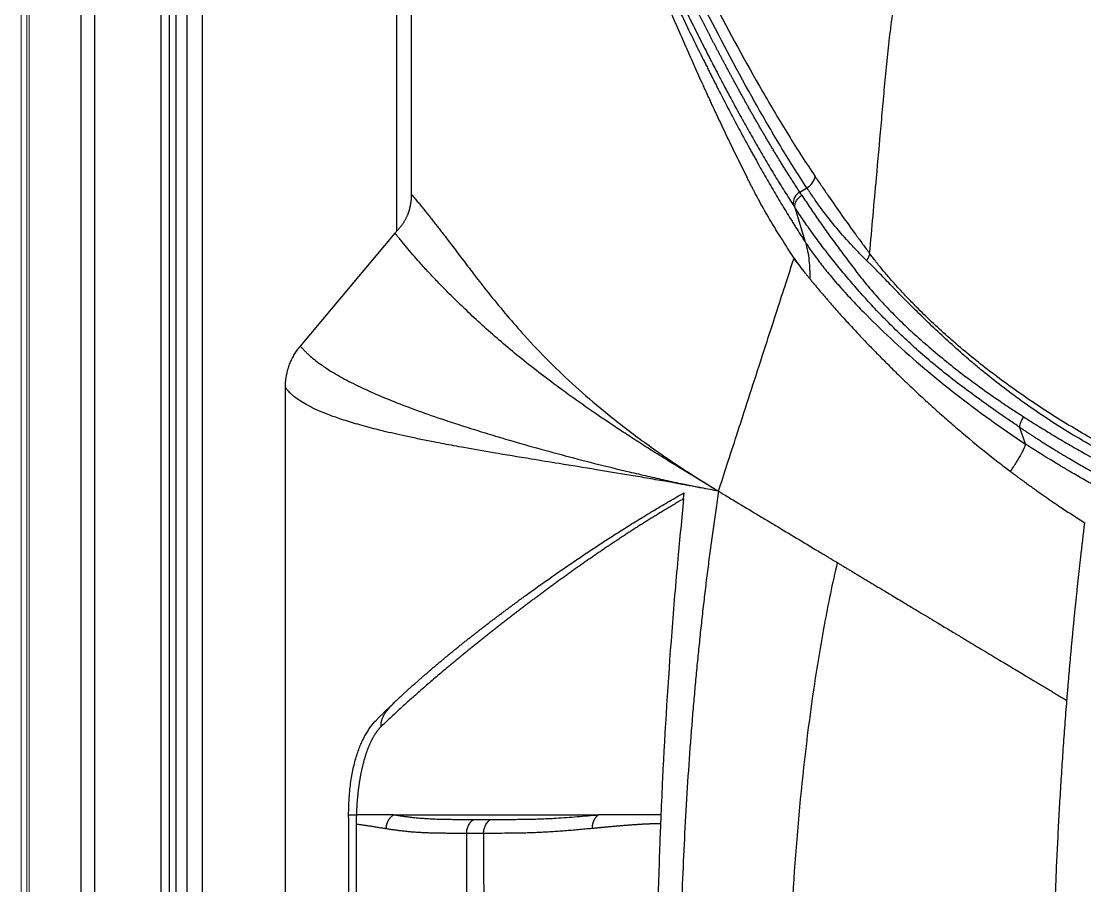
# Model space of a CAD drawing. Header units: inches. Extents: x -1 to 81, y -22 to 129.
# Drawn here: x -0.5 to 16.01, y 42.61 to 56.03 of the extents above; entities that cross this region are included whole.
import ezdxf

# ---------------------------------------------------------------- set-up
doc = ezdxf.new("R2010")
doc.units = ezdxf.units.IN
doc.header["$MEASUREMENT"] = 0
doc.layers.add('1', color=4, linetype='Continuous')

# ---------------------------------------------------------------- blocks, each defined once
blk = doc.blocks.new('2026 PACE')
at = {"layer": '1', "color": 3, "linetype": 'Continuous', "lineweight": 18}
for p, q in [((0, 5.882), (0, 75.87)), ((0.085, 70.024), (0.085, 11.728)), ((0.125, 11.728), (0.125, 70.024))]:
    blk.add_line(p, q, dxfattribs=at)
at = {"layer": '1', "color": 3, "linetype": 'Continuous', "lineweight": 25}
for p, q in [((0.926, 70.024), (0.926, 11.728)), ((1.141, 11.728), (1.141, 70.024)), ((5.831, 52.776), (5.831, 62.897)), ((6.061, 53.341), (6.061, 62.604)), ((2.405, 31.521), (2.405, 59.831)), ((2.571, 59.831), (2.571, 31.262)), ((2.811, 59.831), (2.811, 31.262)), ((12.088, 53.377), (12.198, 53.443)), ((12.175, 52.599), (12.014, 53.135)), ((4.333, 50.988), (5.804, 52.741)), ((4.101, 29.601), (4.101, 50.347)), ((15.501, 49.728), (15.585, 49.472)), ((10.294, 48.711), (10.293, 48.71)), ((10.558, 48.787), (10.558, 48.789)), ((6.921, 41.722), (6.916, 43.422))]:
    blk.add_line(p, q, dxfattribs=at)
at = {"layer": '1', "color": 3, "linetype": 'Continuous', "lineweight": 25, "flags": 128}
for points in [[(2.166, 67.411), (2.166, 67.411), (2.166, 54.036), (2.166, 42.835), (2.166, 31.634)], [(2.303, 31.634), (2.303, 32.134), (2.303, 34.134), (2.303, 42.134), (2.303, 54.772), (2.303, 67.411)], [(10.284, 48.615), (10.289, 48.663), (10.294, 48.711)]]:
    blk.add_lwpolyline(points, dxfattribs=at)
at = {"layer": '1', "color": 3, "linetype": 'Continuous', "lineweight": 25}
for centre, radius, start, end in [((12.056, 53.681), 0.277, 300.84, 347.3715), ((12.186, 53.199), 0.203, 118.8131, 185.0202)]:
    blk.add_arc(centre, radius, start, end, dxfattribs=at)
for points, knots in [([(13.172, 52.426), (13.207, 52.817), (13.267, 53.477), (13.338, 54.272), (13.386, 54.812), (13.422, 55.216), (13.464, 55.621), (13.527, 56.16), (13.626, 56.833), (13.786, 57.638), (14.002, 58.435), (14.287, 59.215), (14.592, 59.843), (14.845, 60.262), (15.001, 60.495), (15.093, 60.624), (15.156, 60.708), (15.199, 60.764), (15.232, 60.807), (15.255, 60.837), (15.257, 60.838)], [0.017234, 0.017234, 0.017234, 0.017234, 0.0625, 0.09375, 0.109375, 0.125, 0.140625, 0.15625, 0.1875, 0.21875, 0.25, 0.28125, 0.3125, 0.328125, 0.3359375, 0.34375, 0.3457031, 0.3476562, 0.3515625, 0.3517895, 0.3517895, 0.3517895, 0.3517895]), ([(9.334, 59.198), (9.449, 58.959), (9.563, 58.72), (9.794, 58.24), (9.911, 58), (10.146, 57.521), (10.265, 57.282), (10.505, 56.805), (10.626, 56.568), (10.995, 55.86), (11.248, 55.394), (11.641, 54.712), (11.774, 54.488), (12.046, 54.048), (12.184, 53.832), (12.326, 53.621)], [0, 0, 0, 0, 0.125, 0.125, 0.25, 0.25, 0.375, 0.375, 0.5, 0.5, 0.75, 0.75, 0.875, 0.875, 1, 1, 1, 1]), ([(12.198, 53.443), (12.057, 53.657), (11.92, 53.875), (11.651, 54.32), (11.52, 54.546), (11.132, 55.233), (10.883, 55.703), (10.399, 56.654), (10.164, 57.135), (9.818, 57.859), (9.704, 58.101), (9.478, 58.584), (9.366, 58.826), (9.254, 59.066)], [0, 0, 0, 0, 0.125, 0.125, 0.25, 0.25, 0.5, 0.5, 0.75, 0.75, 0.875, 0.875, 1, 1, 1, 1]), ([(12.088, 53.377), (12.075, 53.397), (12.05, 53.435), (12.012, 53.493), (11.975, 53.551), (11.938, 53.609), (11.902, 53.666), (11.866, 53.724), (11.83, 53.781), (11.795, 53.837), (11.76, 53.894), (11.726, 53.95), (11.692, 54.006), (11.659, 54.062), (11.626, 54.117), (11.593, 54.172), (11.561, 54.227), (11.529, 54.281), (11.497, 54.335), (11.466, 54.389), (11.435, 54.443), (11.404, 54.496), (11.374, 54.549), (11.344, 54.601), (11.315, 54.653), (11.286, 54.705), (11.257, 54.756), (11.229, 54.807), (11.201, 54.857), (11.173, 54.907), (11.146, 54.957), (11.119, 55.007), (11.092, 55.055), (11.065, 55.104), (11.039, 55.152), (11.013, 55.2), (10.988, 55.247), (10.963, 55.294), (10.938, 55.341), (10.914, 55.387), (10.889, 55.432), (10.865, 55.477), (10.842, 55.522), (10.818, 55.566), (10.795, 55.61), (10.773, 55.654), (10.75, 55.697), (10.728, 55.739), (10.706, 55.781), (10.685, 55.823), (10.664, 55.864), (10.643, 55.905), (10.622, 55.945), (10.601, 55.985), (10.533, 56.12), (10.416, 56.349), (10.255, 56.673), (10.098, 56.993), (9.945, 57.309), (9.795, 57.621), (9.649, 57.929), (9.505, 58.232), (9.365, 58.53), (9.273, 58.727), (9.227, 58.824)], [0, 0, 0, 0, 0.011732, 0.023375, 0.03493, 0.046396, 0.057773, 0.069062, 0.080262, 0.091374, 0.102397, 0.113331, 0.124177, 0.134934, 0.145602, 0.156182, 0.166673, 0.177075, 0.187389, 0.197613, 0.20775, 0.217797, 0.227756, 0.237626, 0.247408, 0.2571, 0.266705, 0.27622, 0.285647, 0.294985, 0.304234, 0.313395, 0.322467, 0.33145, 0.340344, 0.34915, 0.357867, 0.366496, 0.375035, 0.383486, 0.391849, 0.400122, 0.408307, 0.416404, 0.424411, 0.43233, 0.440161, 0.447902, 0.455555, 0.46312, 0.470595, 0.477982, 0.48528, 0.49249, 0.499611, 0.558513, 0.61659, 0.673842, 0.730267, 0.785867, 0.84064, 0.894587, 0.947707, 1, 1, 1, 1]), ([(9.162, 58.661), (9.184, 58.611), (9.23, 58.511), (9.299, 58.361), (9.367, 58.212), (9.436, 58.063), (9.504, 57.914), (9.573, 57.766), (9.641, 57.618), (9.71, 57.471), (9.778, 57.324), (9.847, 57.178), (9.916, 57.033), (9.984, 56.888), (10.053, 56.744), (10.122, 56.6), (10.191, 56.457), (10.261, 56.315), (10.33, 56.173), (10.4, 56.032), (10.469, 55.892), (10.539, 55.753), (10.609, 55.615), (10.679, 55.477), (10.749, 55.341), (10.82, 55.205), (10.891, 55.07), (10.961, 54.937), (11.033, 54.804), (11.104, 54.672), (11.176, 54.541), (11.248, 54.412), (11.32, 54.283), (11.392, 54.156), (11.465, 54.029), (11.538, 53.904), (11.611, 53.781), (11.685, 53.658), (11.759, 53.537), (11.833, 53.417), (11.908, 53.299), (11.958, 53.221), (11.983, 53.182)], [0, 0, 0, 0, 0.026573, 0.053066, 0.079479, 0.105811, 0.132062, 0.158233, 0.184323, 0.210332, 0.236261, 0.262109, 0.287876, 0.313562, 0.339168, 0.364693, 0.390137, 0.4155, 0.440782, 0.465983, 0.491104, 0.516144, 0.541103, 0.565982, 0.590779, 0.615496, 0.640132, 0.664688, 0.689162, 0.713557, 0.73787, 0.762104, 0.786257, 0.810329, 0.834321, 0.858232, 0.882062, 0.905812, 0.92948, 0.953067, 0.976574, 1, 1, 1, 1]), ([(9.332, 58.095), (9.34, 58.078), (9.368, 58.015), (9.417, 57.909), (9.469, 57.797), (9.51, 57.707), (9.541, 57.64), (9.572, 57.573), (9.633, 57.439), (9.727, 57.237), (9.852, 56.969), (9.936, 56.79), (10.062, 56.522), (10.168, 56.299), (10.296, 56.033), (10.361, 55.9), (10.425, 55.767), (10.49, 55.635), (10.556, 55.502), (10.611, 55.393), (10.655, 55.305), (10.688, 55.239), (10.721, 55.173), (10.754, 55.108), (10.787, 55.042), (10.832, 54.955), (10.91, 54.803), (11.023, 54.586), (11.16, 54.329), (11.264, 54.137), (11.334, 54.01), (11.363, 53.957), (11.387, 53.915), (11.41, 53.872), (11.451, 53.799), (11.51, 53.694), (11.582, 53.569), (11.654, 53.445), (11.751, 53.28), (11.849, 53.117), (11.929, 52.986), (11.967, 52.926), (11.985, 52.896), (12.004, 52.866), (12.042, 52.806), (12.08, 52.746), (12.118, 52.687), (12.143, 52.648), (12.162, 52.619), (12.175, 52.599)], [0.0000014, 0.0000014, 0.0000014, 0.0000014, 0.0061322, 0.0217572, 0.0373822, 0.0451947, 0.0530072, 0.0608197, 0.0686322, 0.0998822, 0.1311322, 0.1623822, 0.1623822, 0.2248822, 0.2405072, 0.2561322, 0.2717572, 0.2873822, 0.3030072, 0.3186322, 0.3264447, 0.3342572, 0.3420697, 0.3498822, 0.3576947, 0.3655072, 0.3811322, 0.4123822, 0.4436322, 0.4748822, 0.4826947, 0.4905072, 0.4944134, 0.4983197, 0.5061322, 0.5217572, 0.5373822, 0.5530072, 0.5686322, 0.5998822, 0.6155072, 0.6194134, 0.6233197, 0.6272259, 0.6311322, 0.6467572, 0.6506634, 0.6545697, 0.6623807, 0.6623807, 0.6623807, 0.6623807]), ([(11.365, 53.417), (11.361, 53.424), (11.352, 53.443), (11.331, 53.485), (11.301, 53.545), (11.229, 53.688), (11.123, 53.903), (10.984, 54.188), (10.871, 54.425), (10.793, 54.591), (10.749, 54.686), (10.716, 54.758), (10.683, 54.829), (10.651, 54.899), (10.618, 54.97), (10.575, 55.066), (10.521, 55.183), (10.457, 55.324), (10.394, 55.465), (10.331, 55.606), (10.269, 55.747), (10.145, 56.029), (10.043, 56.262), (9.922, 56.543), (9.842, 56.73), (9.722, 57.01), (9.632, 57.221), (9.58, 57.345), (9.567, 57.376), (9.564, 57.383)], [0.1657902, 0.1657902, 0.1657902, 0.1657902, 0.1679688, 0.171875, 0.1796875, 0.1875, 0.21875, 0.25, 0.28125, 0.296875, 0.3046875, 0.3125, 0.3203125, 0.328125, 0.3359375, 0.34375, 0.359375, 0.375, 0.390625, 0.40625, 0.421875, 0.4375, 0.5, 0.5, 0.53125, 0.5625, 0.59375, 0.6015625, 0.6039867, 0.6039867, 0.6039867, 0.6039867]), ([(12.326, 53.621), (12.36, 53.57), (12.395, 53.52), (12.463, 53.419), (12.498, 53.368), (12.602, 53.218), (12.671, 53.117), (12.812, 52.918), (12.883, 52.819), (12.991, 52.671), (13.027, 52.622), (13.099, 52.523), (13.136, 52.475), (13.172, 52.426)], [0, 0, 0, 0, 0.125, 0.125, 0.25, 0.25, 0.5, 0.5, 0.75, 0.75, 0.875, 0.875, 1, 1, 1, 1]), ([(5.831, 52.776), (5.836, 52.781), (5.844, 52.789), (5.857, 52.802), (5.869, 52.816), (5.88, 52.83), (5.892, 52.844), (5.903, 52.858), (5.913, 52.872), (5.923, 52.887), (5.933, 52.901), (5.943, 52.916), (5.952, 52.932), (5.961, 52.947), (5.969, 52.963), (5.978, 52.979), (5.985, 52.995), (5.993, 53.011), (6.002, 53.032), (6.012, 53.057), (6.022, 53.087), (6.031, 53.117), (6.039, 53.148), (6.046, 53.179), (6.051, 53.211), (6.055, 53.243), (6.058, 53.275), (6.06, 53.308), (6.061, 53.33), (6.061, 53.341)], [0, 0, 0, 0, 0.030883, 0.061495, 0.091853, 0.121973, 0.151872, 0.181567, 0.211078, 0.240421, 0.269616, 0.298681, 0.327637, 0.356502, 0.385298, 0.414043, 0.442758, 0.471464, 0.500182, 0.550377, 0.600208, 0.649794, 0.699252, 0.748702, 0.798265, 0.84806, 0.898204, 0.948813, 1, 1, 1, 1]), ([(6.061, 53.341), (6.077, 53.321), (6.111, 53.281), (6.161, 53.22), (6.211, 53.16), (6.26, 53.099), (6.308, 53.039), (6.356, 52.978), (6.404, 52.918), (6.451, 52.857), (6.498, 52.797), (6.575, 52.698), (6.688, 52.549), (6.846, 52.34), (7.044, 52.081), (7.275, 51.784), (7.537, 51.465), (7.837, 51.121), (8.185, 50.753), (8.593, 50.364), (8.969, 50.039), (9.298, 49.775), (9.568, 49.571), (9.821, 49.389), (10.04, 49.238), (10.213, 49.122), (10.366, 49.022), (10.501, 48.936), (10.616, 48.863), (10.704, 48.808), (10.772, 48.767), (10.81, 48.744), (10.826, 48.734)], [0, 0, 0, 0, 0.014528, 0.028999, 0.043414, 0.057772, 0.072072, 0.086315, 0.1005, 0.114627, 0.128695, 0.142704, 0.183613, 0.231248, 0.285585, 0.360223, 0.431694, 0.500004, 0.588681, 0.672015, 0.750071, 0.792789, 0.834442, 0.875049, 0.902872, 0.925033, 0.943852, 0.962517, 0.975753, 0.986418, 0.994503, 1, 1, 1, 1]), ([(11.999, 52.356), (11.993, 52.364), (11.98, 52.384), (11.94, 52.445), (11.851, 52.582), (11.744, 52.751), (11.638, 52.925), (11.56, 53.057), (11.484, 53.192), (11.422, 53.307), (11.382, 53.383), (11.368, 53.412), (11.365, 53.417)], [0.0397496, 0.0397496, 0.0397496, 0.0397496, 0.0429688, 0.046875, 0.0625, 0.09375, 0.109375, 0.125, 0.140625, 0.15625, 0.1640625, 0.1657902, 0.1657902, 0.1657902, 0.1657902]), ([(12.119, 53.33), (12.108, 53.346), (12.098, 53.362), (12.088, 53.377), (12.088, 53.377), (12.088, 53.377), (12.088, 53.377)], [0, 0, 0, 0, 0.0024327, 0.0024327, 0.0024327, 0.00243276, 0.00243276, 0.00243276, 0.00243276]), ([(13.123, 52.317), (13.123, 52.318), (13.122, 52.318), (13.121, 52.319), (13.12, 52.32), (13.118, 52.322), (13.117, 52.323), (13.113, 52.327), (13.11, 52.33), (13.102, 52.338), (13.087, 52.354), (13.071, 52.369), (13.039, 52.401), (13.019, 52.422), (12.956, 52.487), (12.914, 52.531), (12.791, 52.665), (12.711, 52.757), (12.555, 52.946), (12.48, 53.043), (12.371, 53.191), (12.336, 53.241), (12.266, 53.342), (12.232, 53.392), (12.198, 53.443)], [0, 0, 0, 0, 0.001953, 0.001953, 0.003906, 0.003906, 0.007812, 0.007812, 0.015625, 0.015625, 0.03125, 0.0625, 0.0625, 0.125, 0.125, 0.25, 0.25, 0.5, 0.5, 0.75, 0.75, 0.875, 0.875, 1, 1, 1, 1]), ([(11.983, 53.182), (11.994, 53.166), (12.004, 53.15), (12.014, 53.135), (12.014, 53.135), (12.014, 53.135), (12.014, 53.135)], [0, 0, 0, 0, 0.002429986, 0.002429986, 0.002429986, 0.002430046, 0.002430046, 0.002430046, 0.002430046]), ([(12.013, 53.137), (12.011, 53.154), (12.012, 53.189), (12.031, 53.243), (12.068, 53.293), (12.101, 53.319), (12.119, 53.33)], [0.0115442, 0.0115442, 0.0115442, 0.0115442, 0.25, 0.5, 0.75, 1, 1, 1, 1]), ([(12.119, 53.33), (12.162, 53.264), (12.251, 53.13), (12.388, 52.929), (12.531, 52.727), (12.68, 52.524), (12.808, 52.352), (12.914, 52.213), (12.995, 52.106), (13.08, 51.998), (13.2, 51.853), (13.363, 51.669), (13.577, 51.446), (13.81, 51.223), (14.061, 51), (14.328, 50.775), (14.613, 50.551), (14.914, 50.328), (15.177, 50.144), (15.394, 49.999), (15.504, 49.927), (15.56, 49.891)], [0, 0, 0, 0, 0.0625, 0.125, 0.1875, 0.25, 0.3125, 0.34375, 0.375, 0.40625, 0.4375, 0.5, 0.5625, 0.625, 0.6875, 0.75, 0.8125, 0.875, 0.9375, 0.96875, 1, 1, 1, 1]), ([(15.501, 49.728), (15.446, 49.764), (15.338, 49.837), (15.126, 49.983), (14.868, 50.167), (14.571, 50.387), (14.289, 50.607), (14.024, 50.828), (13.776, 51.05), (13.545, 51.27), (13.329, 51.489), (13.161, 51.668), (13.033, 51.811), (12.94, 51.916), (12.85, 52.022), (12.733, 52.161), (12.593, 52.332), (12.435, 52.536), (12.286, 52.737), (12.145, 52.937), (12.057, 53.069), (12.014, 53.135)], [0, 0, 0, 0, 0.03125, 0.0625, 0.125, 0.1875, 0.25, 0.3125, 0.375, 0.4375, 0.5, 0.5625, 0.59375, 0.625, 0.65625, 0.6875, 0.75, 0.8125, 0.875, 0.9375, 1, 1, 1, 1]), ([(5.804, 52.741), (5.808, 52.747), (5.818, 52.759), (5.827, 52.77), (5.831, 52.776)], [0, 0, 0, 0, 0.500029, 1, 1, 1, 1]), ([(10.826, 48.734), (10.812, 48.742), (10.785, 48.758), (10.747, 48.781), (10.711, 48.803), (10.677, 48.823), (10.645, 48.841), (10.593, 48.873), (10.515, 48.92), (10.343, 49.024), (10.113, 49.164), (9.85, 49.328), (9.614, 49.478), (9.399, 49.617), (9.192, 49.754), (8.93, 49.93), (8.619, 50.146), (8.275, 50.396), (7.954, 50.641), (7.659, 50.877), (7.381, 51.112), (7.125, 51.34), (6.879, 51.571), (6.669, 51.777), (6.488, 51.961), (6.342, 52.114), (6.216, 52.251), (6.105, 52.377), (6.005, 52.493), (5.905, 52.615), (5.839, 52.697), (5.804, 52.741)], [0, 0, 0, 0, 0.0048256, 0.0093867, 0.0136839, 0.0177178, 0.021489, 0.0249979, 0.0368539, 0.0499963, 0.0885738, 0.1250037, 0.1559196, 0.187532, 0.2190601, 0.2500864, 0.3115914, 0.3752572, 0.4372041, 0.5004899, 0.561921, 0.6256927, 0.6860796, 0.7507741, 0.7954308, 0.8369984, 0.8754719, 0.9065248, 0.9376836, 0.9666845, 1, 1, 1, 1]), ([(12.175, 52.599), (12.189, 52.553), (12.211, 52.46), (12.238, 52.271), (12.243, 52.128), (12.243, 52.032)], [0, 0, 0, 0, 0.25, 0.5, 1, 1, 1, 1]), ([(12.175, 52.599), (12.21, 52.545), (12.288, 52.432), (12.422, 52.253), (12.575, 52.065), (12.743, 51.87), (12.927, 51.67), (13.19, 51.399), (13.548, 51.054), (14.016, 50.641), (14.515, 50.236), (15.038, 49.843), (15.4, 49.594), (15.585, 49.472)], [0, 0, 0, 0, 0.0625, 0.125, 0.1875, 0.25, 0.3125, 0.375, 0.5, 0.625, 0.75, 0.875, 1, 1, 1, 1]), ([(10.826, 48.734), (10.869, 48.869), (10.964, 49.162), (11.088, 49.544), (11.23, 49.983), (11.386, 50.466), (11.566, 51.02), (11.73, 51.527), (11.869, 51.955), (11.956, 52.222), (11.995, 52.345)], [0, 0, 0, 0, 0.112179, 0.242843, 0.317584, 0.476933, 0.644094, 0.778403, 0.898125, 1, 1, 1, 1]), ([(11.995, 52.345), (12.001, 52.338), (12.011, 52.324), (12.028, 52.302), (12.047, 52.278), (12.066, 52.253), (12.087, 52.227), (12.109, 52.198), (12.133, 52.169), (12.153, 52.144), (12.167, 52.126), (12.174, 52.118), (12.177, 52.114)], [0, 0, 0, 0, 0.0931983, 0.1920607, 0.2965648, 0.4066897, 0.5224162, 0.6437303, 0.7706232, 0.9030897, 0.9515558, 1, 1, 1, 1]), ([(11.999, 52.356), (12.004, 52.348), (12.015, 52.332), (12.032, 52.308), (12.049, 52.283), (12.066, 52.259), (12.084, 52.235), (12.101, 52.211), (12.12, 52.187), (12.138, 52.163), (12.157, 52.138), (12.17, 52.122), (12.177, 52.114)], [0, 0, 0, 0, 0.1, 0.200017, 0.300044, 0.400075, 0.500102, 0.600121, 0.700126, 0.80011, 0.90007, 1, 1, 1, 1]), ([(13.172, 52.426), (13.169, 52.407), (13.163, 52.388), (13.147, 52.352), (13.136, 52.334), (13.123, 52.317)], [0, 0, 0, 0, 0.5, 0.5, 1, 1, 1, 1]), ([(17.558, 49.073), (17.546, 49.079), (17.521, 49.09), (17.484, 49.108), (17.447, 49.126), (17.409, 49.143), (17.372, 49.161), (17.335, 49.179), (17.298, 49.197), (17.261, 49.215), (17.224, 49.233), (17.187, 49.252), (17.15, 49.27), (17.113, 49.289), (17.076, 49.308), (17.039, 49.327), (17.003, 49.346), (16.966, 49.365), (16.93, 49.384), (16.893, 49.403), (16.753, 49.478), (16.513, 49.612), (16.177, 49.812), (15.849, 50.02), (15.531, 50.235), (15.224, 50.455), (14.929, 50.68), (14.647, 50.908), (14.38, 51.138), (14.13, 51.367), (13.92, 51.572), (13.747, 51.75), (13.605, 51.903), (13.474, 52.051), (13.352, 52.195), (13.27, 52.297), (13.219, 52.363), (13.195, 52.395), (13.18, 52.415), (13.172, 52.426)], [0, 0, 0, 0, 0.00658, 0.01316, 0.01974, 0.02632, 0.0329, 0.03948, 0.04606, 0.052639, 0.059219, 0.065799, 0.072379, 0.078959, 0.085539, 0.092119, 0.098699, 0.105278, 0.111858, 0.118438, 0.125018, 0.187517, 0.250016, 0.312514, 0.375013, 0.437512, 0.500008, 0.562506, 0.625002, 0.6875, 0.749991, 0.793743, 0.837494, 0.881244, 0.924995, 0.968745, 0.979163, 0.989582, 1, 1, 1, 1]), ([(17.517, 48.981), (17.515, 48.982), (17.513, 48.983), (17.509, 48.984), (17.507, 48.985), (17.501, 48.988), (17.498, 48.99), (17.486, 48.995), (17.479, 48.999), (17.456, 49.009), (17.441, 49.016), (17.397, 49.038), (17.367, 49.052), (17.278, 49.094), (17.218, 49.124), (17.041, 49.212), (16.923, 49.273), (16.749, 49.368), (16.691, 49.4), (16.576, 49.465), (16.518, 49.498), (16.347, 49.598), (16.234, 49.666), (16.014, 49.805), (15.905, 49.876), (15.693, 50.02), (15.588, 50.093), (15.281, 50.317), (15.083, 50.47), (14.846, 50.666), (14.798, 50.706), (14.706, 50.785), (14.66, 50.824), (14.526, 50.942), (14.439, 51.02), (14.186, 51.252), (14.028, 51.404), (13.806, 51.623), (13.735, 51.695), (13.632, 51.8), (13.598, 51.835), (13.532, 51.903), (13.499, 51.936), (13.405, 52.034), (13.345, 52.095), (13.274, 52.168), (13.26, 52.182), (13.232, 52.21), (13.218, 52.224), (13.198, 52.244), (13.191, 52.251), (13.177, 52.264), (13.17, 52.271), (13.157, 52.284), (13.15, 52.29), (13.141, 52.299), (13.14, 52.301), (13.136, 52.304), (13.135, 52.306), (13.131, 52.309), (13.13, 52.311), (13.127, 52.313), (13.126, 52.314), (13.125, 52.316), (13.124, 52.316), (13.123, 52.317)], [0, 0, 0, 0, 0.000977, 0.000977, 0.001953, 0.001953, 0.003906, 0.003906, 0.007812, 0.007812, 0.015625, 0.015625, 0.03125, 0.03125, 0.0625, 0.0625, 0.125, 0.125, 0.15625, 0.15625, 0.1875, 0.1875, 0.25, 0.25, 0.3125, 0.3125, 0.375, 0.375, 0.5, 0.5, 0.53125, 0.53125, 0.5625, 0.5625, 0.625, 0.625, 0.75, 0.75, 0.8125, 0.8125, 0.84375, 0.84375, 0.875, 0.875, 0.9375, 0.9375, 0.953125, 0.953125, 0.96875, 0.96875, 0.976562, 0.976562, 0.984375, 0.984375, 0.992187, 0.992187, 0.994141, 0.994141, 0.996094, 0.996094, 0.998047, 0.998047, 0.999023, 0.999023, 1, 1, 1, 1]), ([(12.177, 52.114), (12.182, 52.107), (12.193, 52.094), (12.21, 52.073), (12.226, 52.053), (12.238, 52.039), (12.243, 52.032)], [0, 0, 0, 0, 0.25024, 0.50031, 0.750225, 1, 1, 1, 1]), ([(12.243, 52.032), (12.25, 52.024), (12.262, 52.009), (12.281, 51.986), (12.301, 51.962), (12.32, 51.939), (12.344, 51.91), (12.383, 51.863), (12.437, 51.8), (12.493, 51.735), (12.551, 51.668), (12.611, 51.599), (12.684, 51.517), (12.756, 51.436), (12.858, 51.324), (12.978, 51.195), (13.119, 51.046), (13.247, 50.913), (13.379, 50.779), (13.494, 50.664), (13.633, 50.528), (13.798, 50.369), (14.007, 50.173), (14.21, 49.989), (14.408, 49.815), (14.687, 49.575), (14.943, 49.365), (15.166, 49.189), (15.264, 49.114), (15.326, 49.066), (15.356, 49.044)], [0, 0, 0, 0, 0.009001, 0.017998, 0.026992, 0.035982, 0.044971, 0.059884, 0.088136, 0.11528, 0.131177, 0.159824, 0.188459, 0.217097, 0.242485, 0.303102, 0.346283, 0.38949, 0.432977, 0.476469, 0.500264, 0.564173, 0.62904, 0.688304, 0.741997, 0.798055, 0.922915, 0.950927, 0.976621, 1, 1, 1, 1]), ([(4.101, 50.347), (4.101, 50.354), (4.101, 50.367), (4.102, 50.388), (4.103, 50.408), (4.104, 50.429), (4.106, 50.449), (4.108, 50.469), (4.111, 50.489), (4.114, 50.51), (4.117, 50.529), (4.121, 50.549), (4.126, 50.569), (4.13, 50.589), (4.136, 50.609), (4.141, 50.628), (4.147, 50.648), (4.153, 50.667), (4.162, 50.693), (4.174, 50.723), (4.189, 50.759), (4.206, 50.794), (4.224, 50.828), (4.243, 50.862), (4.263, 50.894), (4.285, 50.926), (4.308, 50.958), (4.325, 50.978), (4.333, 50.988)], [0, 0, 0, 0, 0.029605, 0.059113, 0.088537, 0.117887, 0.147176, 0.176416, 0.205619, 0.234799, 0.263966, 0.293134, 0.322314, 0.351519, 0.380762, 0.410054, 0.439407, 0.468835, 0.498348, 0.554581, 0.610491, 0.666162, 0.72168, 0.777132, 0.832603, 0.888181, 0.943952, 1, 1, 1, 1]), ([(4.333, 50.988), (4.336, 50.984), (4.343, 50.976), (4.353, 50.965), (4.362, 50.954), (4.372, 50.943), (4.383, 50.932), (4.402, 50.912), (4.43, 50.884), (4.505, 50.814), (4.637, 50.707), (4.856, 50.565), (5.114, 50.424), (5.409, 50.283), (5.74, 50.143), (6.11, 50.001), (6.466, 49.876), (6.796, 49.767), (7.09, 49.674), (7.448, 49.565), (7.877, 49.44), (8.377, 49.303), (8.899, 49.166), (9.35, 49.056), (9.717, 48.97), (9.949, 48.917), (10.133, 48.877), (10.261, 48.85), (10.373, 48.826), (10.467, 48.807), (10.529, 48.794), (10.558, 48.789)], [0, 0, 0, 0, 0.005173, 0.010344, 0.015513, 0.019605, 0.024732, 0.030894, 0.046379, 0.061796, 0.123662, 0.185242, 0.247721, 0.308318, 0.370066, 0.433047, 0.497338, 0.537623, 0.57944, 0.622794, 0.685045, 0.748484, 0.811182, 0.874253, 0.906575, 0.937133, 0.952827, 0.968568, 0.979738, 0.990216, 1, 1, 1, 1]), ([(10.558, 48.787), (10.526, 48.792), (10.463, 48.804), (10.368, 48.821), (10.281, 48.837), (10.195, 48.852), (10.101, 48.869), (9.935, 48.898), (9.709, 48.938), (9.354, 48.999), (8.898, 49.074), (8.392, 49.156), (7.857, 49.243), (7.361, 49.325), (6.915, 49.403), (6.608, 49.46), (6.377, 49.504), (6.178, 49.544), (5.975, 49.587), (5.791, 49.628), (5.624, 49.667), (5.421, 49.718), (5.191, 49.781), (4.947, 49.857), (4.746, 49.93), (4.583, 49.998), (4.452, 50.063), (4.348, 50.123), (4.266, 50.18), (4.211, 50.225), (4.172, 50.261), (4.148, 50.286), (4.131, 50.307), (4.118, 50.323), (4.108, 50.336), (4.103, 50.344), (4.101, 50.347)], [0, 0, 0, 0, 0.0104123, 0.0208245, 0.0312365, 0.0391318, 0.0495446, 0.0624746, 0.0943761, 0.1249574, 0.1822571, 0.2499483, 0.3020494, 0.3749516, 0.4349554, 0.4766195, 0.4999596, 0.5321614, 0.562547, 0.5911178, 0.6178758, 0.6428227, 0.6930482, 0.7406705, 0.7856953, 0.8232596, 0.8589817, 0.8928641, 0.920036, 0.946464, 0.960152, 0.9732699, 0.9822366, 0.9896807, 0.9956019, 1, 1, 1, 1]), ([(15.56, 49.891), (15.632, 49.845), (15.705, 49.799), (15.853, 49.708), (15.927, 49.662), (16.077, 49.571), (16.153, 49.526), (16.306, 49.437), (16.383, 49.393), (16.615, 49.262), (16.771, 49.178), (17.008, 49.055), (17.088, 49.015), (17.207, 48.956), (17.247, 48.936), (17.307, 48.907), (17.327, 48.897), (17.357, 48.883), (17.367, 48.878), (17.382, 48.871), (17.387, 48.869), (17.397, 48.864), (17.402, 48.862), (17.408, 48.859)], [0, 0, 0, 0, 0.125, 0.125, 0.25, 0.25, 0.375, 0.375, 0.5, 0.5, 0.75, 0.75, 0.875, 0.875, 0.9375, 0.9375, 0.96875, 0.96875, 0.984375, 0.984375, 0.992188, 0.992188, 1, 1, 1, 1]), ([(15.501, 49.728), (15.513, 49.719), (15.538, 49.703), (15.576, 49.678), (15.613, 49.653), (15.65, 49.629), (15.686, 49.606), (15.722, 49.582), (15.758, 49.559), (15.793, 49.537), (15.828, 49.514), (15.863, 49.493), (15.897, 49.471), (15.953, 49.436), (16.038, 49.383), (16.152, 49.313), (16.267, 49.244), (16.414, 49.158), (16.602, 49.05), (16.792, 48.945), (16.945, 48.864), (17.048, 48.81), (17.142, 48.762), (17.226, 48.719), (17.279, 48.693), (17.304, 48.681)], [0, 0, 0, 0, 0.022221, 0.044165, 0.065832, 0.087221, 0.108329, 0.129158, 0.149705, 0.169969, 0.189951, 0.209648, 0.229061, 0.248189, 0.306373, 0.372995, 0.440736, 0.498682, 0.617815, 0.749292, 0.809724, 0.865007, 0.915145, 0.960141, 1, 1, 1, 1]), ([(18.852, 47.721), (18.712, 47.785), (18.502, 47.883), (18.223, 48.016), (18.066, 48.092), (17.962, 48.143), (17.892, 48.178), (17.771, 48.238), (17.632, 48.308), (17.494, 48.378), (17.417, 48.418), (17.365, 48.445), (17.339, 48.458), (17.314, 48.471), (17.288, 48.485), (17.262, 48.498), (17.228, 48.516), (17.134, 48.566), (16.98, 48.648), (16.776, 48.759), (16.574, 48.872), (16.406, 48.968), (16.289, 49.036), (16.223, 49.075), (16.173, 49.105), (16.123, 49.135), (16.057, 49.175), (15.876, 49.285), (15.713, 49.388), (15.585, 49.472)], [0, 0, 0, 0, 0.125, 0.1875, 0.25, 0.265625, 0.28125, 0.3125, 0.375, 0.40625, 0.4375, 0.445312, 0.453125, 0.460938, 0.46875, 0.476562, 0.484375, 0.5, 0.5625, 0.625, 0.6875, 0.75, 0.78125, 0.796875, 0.8125, 0.828125, 0.84375, 0.875, 1, 1, 1, 1]), ([(15.356, 49.044), (15.373, 49.031), (15.405, 49.007), (15.451, 48.972), (15.495, 48.94), (15.535, 48.91), (15.573, 48.882), (15.607, 48.857), (15.638, 48.835), (15.665, 48.815), (15.69, 48.797), (15.711, 48.782), (15.729, 48.769), (15.743, 48.759), (15.755, 48.751), (15.762, 48.745), (15.81, 48.712), (15.895, 48.652), (16.017, 48.568), (16.128, 48.494), (16.228, 48.427), (16.322, 48.366), (16.416, 48.306), (16.48, 48.266), (16.511, 48.246)], [0, 0, 0, 0, 0.04462, 0.086347, 0.12518, 0.16112, 0.194164, 0.224313, 0.251565, 0.275918, 0.297372, 0.315924, 0.331575, 0.344322, 0.354166, 0.361104, 0.365138, 0.47773, 0.583417, 0.682191, 0.76161, 0.841048, 0.92051, 1, 1, 1, 1]), ([(5.797, 45.459), (5.811, 45.472), (5.838, 45.497), (5.879, 45.536), (5.92, 45.574), (5.961, 45.612), (6.003, 45.65), (6.045, 45.688), (6.087, 45.725), (6.129, 45.763), (6.172, 45.8), (6.214, 45.838), (6.257, 45.875), (6.3, 45.912), (6.343, 45.949), (6.386, 45.986), (6.43, 46.023), (6.474, 46.06), (6.517, 46.097), (6.561, 46.133), (6.605, 46.17), (6.649, 46.206), (6.694, 46.242), (6.738, 46.279), (6.783, 46.315), (6.828, 46.351), (6.872, 46.387), (6.917, 46.422), (6.962, 46.458), (7.008, 46.494), (7.053, 46.529), (7.098, 46.565), (7.144, 46.6), (7.189, 46.635), (7.235, 46.67), (7.281, 46.706), (7.327, 46.741), (7.373, 46.775), (7.419, 46.81), (7.465, 46.845), (7.511, 46.88), (7.557, 46.914), (7.604, 46.949), (7.65, 46.983), (7.697, 47.017), (7.743, 47.051), (7.79, 47.086), (7.854, 47.132), (7.937, 47.192), (8.037, 47.264), (8.138, 47.336), (8.24, 47.407), (8.342, 47.478), (8.444, 47.549), (8.547, 47.62), (8.651, 47.69), (8.755, 47.76), (8.86, 47.83), (8.966, 47.9), (9.072, 47.969), (9.179, 48.038), (9.287, 48.107), (9.395, 48.175), (9.504, 48.243), (9.614, 48.311), (9.725, 48.378), (9.837, 48.446), (9.949, 48.512), (10.063, 48.579), (10.177, 48.645), (10.254, 48.688), (10.293, 48.71)], [0, 0, 0, 0, 0.01132, 0.022619, 0.033897, 0.045154, 0.05639, 0.067606, 0.078801, 0.089975, 0.101129, 0.112263, 0.123376, 0.134468, 0.145541, 0.156593, 0.167625, 0.178637, 0.189629, 0.200601, 0.211553, 0.222485, 0.233398, 0.24429, 0.255164, 0.266017, 0.276852, 0.287666, 0.298462, 0.309239, 0.319996, 0.330734, 0.341453, 0.352153, 0.362834, 0.373497, 0.38414, 0.394765, 0.405371, 0.415958, 0.426527, 0.437077, 0.447608, 0.458121, 0.468616, 0.479092, 0.48955, 0.49999, 0.522186, 0.544338, 0.566447, 0.588513, 0.610536, 0.632516, 0.654455, 0.676352, 0.698208, 0.720024, 0.741799, 0.763534, 0.785229, 0.806884, 0.8285, 0.850076, 0.871612, 0.893109, 0.914566, 0.935984, 0.957362, 0.978701, 1, 1, 1, 1]), ([(10.826, 48.734), (10.818, 48.686), (10.804, 48.588), (10.782, 48.442), (10.761, 48.296), (10.741, 48.15), (10.72, 48.004), (10.701, 47.858), (10.681, 47.712), (10.663, 47.566), (10.644, 47.419), (10.626, 47.273), (10.609, 47.126), (10.592, 46.98), (10.575, 46.833), (10.559, 46.687), (10.543, 46.54), (10.528, 46.393), (10.513, 46.247), (10.498, 46.1), (10.484, 45.953), (10.47, 45.806), (10.457, 45.659), (10.444, 45.512), (10.395, 44.945), (10.324, 43.956), (10.255, 42.544), (10.216, 41.131), (10.206, 39.717), (10.224, 38.304), (10.27, 36.891), (10.345, 35.479), (10.424, 34.437), (10.484, 33.763), (10.513, 33.456), (10.544, 33.149), (10.576, 32.842), (10.611, 32.536), (10.646, 32.23), (10.683, 31.923), (10.722, 31.617), (10.763, 31.312), (10.804, 31.006), (10.834, 30.803), (10.848, 30.701)], [0, 0, 0, 0, 0.008152, 0.016305, 0.024457, 0.032609, 0.040761, 0.048913, 0.057066, 0.065218, 0.07337, 0.081522, 0.089675, 0.097827, 0.105979, 0.114132, 0.122284, 0.130436, 0.138589, 0.146741, 0.154893, 0.163046, 0.171198, 0.17935, 0.187503, 0.265626, 0.343751, 0.421876, 0.5, 0.578124, 0.65625, 0.734374, 0.812498, 0.829543, 0.846589, 0.863635, 0.88068, 0.897726, 0.914772, 0.931818, 0.948864, 0.96591, 0.982955, 1, 1, 1, 1]), ([(10.826, 48.734), (10.782, 48.743), (10.692, 48.76), (10.603, 48.778), (10.558, 48.787)], [0, 0, 0, 0, 0.4897134, 1, 1, 1, 1]), ([(10.826, 48.734), (10.85, 48.72), (10.927, 48.673), (11.112, 48.562), (11.327, 48.433), (11.544, 48.302), (11.763, 48.171), (12.036, 48.007), (12.279, 47.861), (12.42, 47.776), (12.455, 47.755), (12.464, 47.75)], [0.0207464, 0.0207464, 0.0207464, 0.0207464, 0.0279767, 0.0436017, 0.0748517, 0.0904767, 0.1061017, 0.1373517, 0.1686017, 0.1764142, 0.1791053, 0.1791053, 0.1791053, 0.1791053]), ([(10.284, 48.615), (10.264, 48.603), (10.222, 48.58), (10.16, 48.544), (10.099, 48.507), (10.038, 48.471), (9.977, 48.434), (9.916, 48.397), (9.855, 48.36), (9.795, 48.323), (9.735, 48.286), (9.675, 48.248), (9.615, 48.211), (9.555, 48.173), (9.496, 48.135), (9.437, 48.096), (9.378, 48.058), (9.319, 48.02), (9.261, 47.981), (9.203, 47.942), (9.144, 47.903), (9.086, 47.864), (9.029, 47.825), (8.971, 47.786), (8.914, 47.746), (8.856, 47.707), (8.799, 47.667), (8.742, 47.627), (8.685, 47.588), (8.629, 47.548), (8.572, 47.508), (8.516, 47.467), (8.46, 47.427), (8.404, 47.387), (8.348, 47.346), (8.292, 47.306), (8.237, 47.265), (8.181, 47.225), (8.126, 47.184), (8.071, 47.143), (8.016, 47.102), (7.962, 47.061), (7.907, 47.02), (7.853, 46.979), (7.799, 46.938), (7.745, 46.897), (7.691, 46.856), (7.637, 46.815), (7.583, 46.774), (7.53, 46.732), (7.477, 46.691), (7.424, 46.65), (7.371, 46.609), (7.319, 46.567), (7.266, 46.526), (7.214, 46.484), (7.162, 46.443), (7.11, 46.401), (7.059, 46.36), (7.007, 46.318), (6.956, 46.277), (6.905, 46.235), (6.854, 46.194), (6.804, 46.153), (6.754, 46.111), (6.704, 46.07), (6.654, 46.028), (6.591, 45.975), (6.514, 45.911), (6.425, 45.835), (6.336, 45.759), (6.249, 45.683), (6.163, 45.607), (6.077, 45.532), (5.993, 45.457), (5.91, 45.381), (5.828, 45.306), (5.748, 45.232), (5.668, 45.157), (5.616, 45.108), (5.59, 45.083)], [0, 0, 0, 0, 0.011365, 0.022731, 0.034096, 0.045461, 0.056826, 0.068191, 0.079556, 0.09092, 0.102284, 0.113648, 0.125012, 0.136376, 0.147739, 0.159102, 0.170465, 0.181828, 0.193191, 0.204554, 0.215917, 0.22728, 0.238643, 0.250007, 0.261371, 0.272734, 0.284098, 0.295463, 0.306827, 0.318191, 0.329555, 0.34092, 0.352284, 0.363648, 0.375012, 0.386376, 0.39774, 0.409104, 0.420467, 0.431831, 0.443194, 0.454558, 0.465921, 0.477284, 0.488647, 0.500011, 0.511374, 0.522737, 0.5341, 0.545463, 0.556826, 0.568189, 0.579552, 0.590915, 0.602277, 0.61364, 0.625003, 0.636365, 0.647727, 0.65909, 0.670452, 0.681814, 0.693176, 0.704539, 0.715901, 0.727263, 0.738626, 0.749988, 0.77082, 0.791653, 0.812486, 0.833319, 0.854152, 0.874986, 0.895819, 0.916654, 0.937488, 0.958324, 0.979161, 1, 1, 1, 1]), ([(10.284, 48.615), (10.253, 48.306), (10.186, 47.618), (10.064, 46.172), (9.981, 44.846), (9.939, 43.899), (9.931, 43.711)], [0.0114035, 0.0114035, 0.0114035, 0.0114035, 0.0625, 0.125, 0.25, 0.2809238, 0.2809238, 0.2809238, 0.2809238]), ([(12.464, 47.75), (12.481, 47.739), (12.524, 47.714), (12.58, 47.68), (12.624, 47.653), (12.647, 47.64), (12.659, 47.632), (12.666, 47.629), (12.669, 47.627)], [0, 0, 0, 0, 0.00512135, 0.01293385, 0.0168401, 0.01879323, 0.01976979, 0.02074635, 0.02074635, 0.02074635, 0.02074635]), ([(12.669, 47.627), (12.593, 47.305), (12.46, 46.658), (12.246, 45.353), (12.056, 43.707), (11.924, 41.716), (11.881, 39.718), (11.919, 38.054), (11.995, 36.728), (12.076, 35.736), (12.182, 34.749), (12.318, 33.766), (12.489, 32.79), (12.636, 32.146), (12.722, 31.826)], [0, 0, 0, 0, 0.0625, 0.125, 0.25, 0.375, 0.5, 0.625, 0.6875, 0.75, 0.8125, 0.875, 0.9375, 1, 1, 1, 1]), ([(12.669, 47.627), (12.676, 47.623), (12.689, 47.615), (12.709, 47.602), (12.73, 47.59), (12.751, 47.577), (12.773, 47.564), (12.796, 47.55), (12.818, 47.537), (12.842, 47.523), (12.865, 47.508), (12.89, 47.494), (12.914, 47.479), (12.94, 47.464), (12.965, 47.448), (12.992, 47.432), (13.019, 47.416), (13.046, 47.4), (13.074, 47.383), (13.102, 47.366), (13.131, 47.349), (13.161, 47.331), (13.191, 47.313), (13.222, 47.294), (13.253, 47.276), (13.285, 47.257), (13.317, 47.237), (13.392, 47.192), (13.521, 47.115), (13.717, 46.997), (13.947, 46.858), (14.168, 46.726), (14.364, 46.608), (14.524, 46.512), (14.673, 46.422), (14.811, 46.339), (14.937, 46.264), (15.063, 46.188), (15.217, 46.095), (15.398, 45.987), (15.559, 45.89), (15.673, 45.822), (15.743, 45.78), (15.812, 45.738), (15.882, 45.696), (15.953, 45.654), (16.023, 45.612), (16.094, 45.569), (16.164, 45.527), (16.212, 45.498), (16.235, 45.484)], [0, 0, 0, 0, 0.008613, 0.017306, 0.026078, 0.034929, 0.043861, 0.052873, 0.061966, 0.07114, 0.080395, 0.089731, 0.09915, 0.108649, 0.118231, 0.127895, 0.137641, 0.147469, 0.15738, 0.167373, 0.177448, 0.187606, 0.197846, 0.208169, 0.218573, 0.229059, 0.239628, 0.250278, 0.301854, 0.360644, 0.426806, 0.500426, 0.5419, 0.583565, 0.625372, 0.65681, 0.688121, 0.719284, 0.750279, 0.801709, 0.850172, 0.866661, 0.883197, 0.899779, 0.916402, 0.933062, 0.949755, 0.966479, 0.983228, 1, 1, 1, 1]), ([(16.235, 45.484), (16.238, 45.518), (16.243, 45.585), (16.252, 45.687), (16.26, 45.788), (16.269, 45.888), (16.277, 45.988), (16.286, 46.087), (16.295, 46.186), (16.304, 46.285), (16.313, 46.382), (16.322, 46.48), (16.331, 46.577), (16.34, 46.674), (16.35, 46.77), (16.359, 46.865), (16.369, 46.961), (16.379, 47.055), (16.389, 47.15), (16.399, 47.243), (16.409, 47.337), (16.419, 47.429), (16.429, 47.522), (16.439, 47.614), (16.446, 47.675), (16.45, 47.705)], [0, 0, 0, 0, 0.045252, 0.090342, 0.135271, 0.180038, 0.224643, 0.269087, 0.31337, 0.357491, 0.40145, 0.445248, 0.488886, 0.532362, 0.575677, 0.618831, 0.661825, 0.704657, 0.74733, 0.789842, 0.832193, 0.874385, 0.916416, 0.958288, 1, 1, 1, 1]), ([(5.519, 45.187), (5.532, 45.2), (5.558, 45.226), (5.597, 45.265), (5.636, 45.304), (5.676, 45.343), (5.716, 45.382), (5.757, 45.42), (5.784, 45.446), (5.797, 45.459)], [0, 0, 0, 0, 0.143574, 0.286908, 0.430002, 0.572857, 0.715474, 0.857854, 1, 1, 1, 1]), ([(5.59, 45.083), (5.59, 45.086), (5.589, 45.092), (5.588, 45.101), (5.588, 45.11), (5.588, 45.119), (5.588, 45.129), (5.589, 45.138), (5.59, 45.147), (5.592, 45.157), (5.594, 45.166), (5.596, 45.175), (5.602, 45.198), (5.616, 45.234), (5.643, 45.28), (5.677, 45.327), (5.713, 45.37), (5.754, 45.414), (5.782, 45.443), (5.797, 45.459)], [0, 0, 0, 0, 0.020735, 0.041527, 0.062398, 0.083367, 0.104454, 0.125677, 0.147053, 0.168597, 0.190325, 0.212248, 0.23438, 0.346926, 0.475115, 0.595907, 0.733107, 0.849831, 1, 1, 1, 1]), ([(16.237, 33.939), (16.235, 33.971), (16.23, 34.035), (16.222, 34.131), (16.214, 34.227), (16.207, 34.324), (16.2, 34.421), (16.193, 34.518), (16.186, 34.615), (16.179, 34.712), (16.172, 34.81), (16.165, 34.908), (16.159, 35.006), (16.153, 35.104), (16.146, 35.202), (16.14, 35.301), (16.134, 35.399), (16.128, 35.498), (16.122, 35.597), (16.117, 35.697), (16.111, 35.796), (16.106, 35.896), (16.101, 35.996), (16.096, 36.096), (16.091, 36.196), (16.086, 36.296), (16.081, 36.397), (16.076, 36.498), (16.072, 36.599), (16.067, 36.7), (16.062, 36.83), (16.056, 36.985), (16.05, 37.158), (16.045, 37.336), (16.038, 37.581), (16.031, 37.891), (16.022, 38.378), (16.014, 38.986), (16.011, 39.718), (16.014, 40.449), (16.022, 41.034), (16.03, 41.472), (16.036, 41.743), (16.042, 41.983), (16.047, 42.167), (16.051, 42.322), (16.057, 42.466), (16.064, 42.636), (16.071, 42.821), (16.08, 43.014), (16.089, 43.206), (16.099, 43.398), (16.109, 43.59), (16.119, 43.781), (16.13, 43.972), (16.142, 44.163), (16.154, 44.353), (16.166, 44.543), (16.179, 44.732), (16.192, 44.921), (16.206, 45.109), (16.22, 45.297), (16.23, 45.421), (16.235, 45.484)], [0, 0, 0, 0, 0.0084608, 0.0169322, 0.0254142, 0.0339068, 0.04241, 0.0509237, 0.059448, 0.0679828, 0.0765282, 0.085084, 0.0936503, 0.1022271, 0.1108144, 0.1194121, 0.1280203, 0.1366389, 0.1452679, 0.1539072, 0.162557, 0.1712171, 0.1798875, 0.1885683, 0.1972593, 0.2059606, 0.2146722, 0.223394, 0.2321261, 0.2408684, 0.2496208, 0.2660029, 0.2808567, 0.2945929, 0.3121275, 0.3439637, 0.3747762, 0.4377533, 0.5006728, 0.5631793, 0.6261293, 0.6514317, 0.6760966, 0.6961923, 0.7135162, 0.7237596, 0.7362195, 0.7508943, 0.7676016, 0.7842952, 0.800975, 0.8176409, 0.8342927, 0.8509302, 0.8675533, 0.8841618, 0.9007556, 0.9173344, 0.9338983, 0.9504469, 0.9669801, 0.9834979, 1, 1, 1, 1]), ([(5.083, 43.711), (5.083, 43.718), (5.083, 43.733), (5.083, 43.756), (5.084, 43.778), (5.084, 43.8), (5.085, 43.823), (5.085, 43.845), (5.086, 43.867), (5.087, 43.889), (5.088, 43.911), (5.089, 43.933), (5.09, 43.954), (5.094, 44.012), (5.102, 44.105), (5.117, 44.229), (5.137, 44.347), (5.16, 44.457), (5.186, 44.56), (5.225, 44.688), (5.269, 44.801), (5.317, 44.901), (5.354, 44.969), (5.394, 45.032), (5.427, 45.08), (5.455, 45.115), (5.476, 45.14), (5.497, 45.164), (5.512, 45.179), (5.519, 45.187)], [0, 0, 0, 0, 0.0105481, 0.0210617, 0.0315441, 0.0419989, 0.0524294, 0.0628392, 0.0732316, 0.0836103, 0.0939787, 0.1043404, 0.1146989, 0.1250579, 0.1874243, 0.2505215, 0.312205, 0.3756209, 0.4370571, 0.5006517, 0.6252178, 0.6868919, 0.7504412, 0.8119995, 0.8750149, 0.9058993, 0.9370156, 0.9683779, 1, 1, 1, 1]), ([(5.59, 45.083), (5.587, 45.08), (5.581, 45.074), (5.572, 45.065), (5.563, 45.055), (5.555, 45.045), (5.546, 45.035), (5.537, 45.025), (5.529, 45.014), (5.52, 45.003), (5.512, 44.991), (5.504, 44.979), (5.496, 44.967), (5.488, 44.955), (5.48, 44.942), (5.472, 44.929), (5.464, 44.916), (5.457, 44.903), (5.449, 44.889), (5.442, 44.875), (5.435, 44.86), (5.427, 44.846), (5.42, 44.831), (5.413, 44.816), (5.406, 44.8), (5.4, 44.784), (5.393, 44.768), (5.386, 44.752), (5.38, 44.736), (5.374, 44.719), (5.367, 44.702), (5.361, 44.685), (5.355, 44.667), (5.349, 44.65), (5.343, 44.632), (5.338, 44.613), (5.332, 44.595), (5.327, 44.576), (5.321, 44.558), (5.316, 44.539), (5.311, 44.519), (5.306, 44.5), (5.301, 44.48), (5.296, 44.46), (5.291, 44.44), (5.287, 44.42), (5.282, 44.399), (5.278, 44.379), (5.274, 44.358), (5.269, 44.337), (5.265, 44.316), (5.261, 44.294), (5.258, 44.273), (5.254, 44.251), (5.25, 44.229), (5.247, 44.207), (5.244, 44.185), (5.24, 44.162), (5.237, 44.14), (5.234, 44.117), (5.232, 44.094), (5.229, 44.071), (5.226, 44.048), (5.224, 44.025), (5.222, 44.001), (5.219, 43.978), (5.217, 43.954), (5.215, 43.93), (5.213, 43.906), (5.212, 43.882), (5.21, 43.858), (5.209, 43.834), (5.207, 43.809), (5.206, 43.785), (5.205, 43.76), (5.204, 43.736), (5.204, 43.719), (5.203, 43.711)], [0, 0, 0, 0, 0.013823, 0.027614, 0.041375, 0.055106, 0.06881, 0.082485, 0.096135, 0.109759, 0.123358, 0.136933, 0.150485, 0.164015, 0.177523, 0.191011, 0.204478, 0.217926, 0.231356, 0.244768, 0.258162, 0.27154, 0.284902, 0.298249, 0.311581, 0.324899, 0.338203, 0.351495, 0.364774, 0.378041, 0.391297, 0.404542, 0.417777, 0.431002, 0.444219, 0.457426, 0.470625, 0.483817, 0.497002, 0.51018, 0.523352, 0.536518, 0.54968, 0.562838, 0.575992, 0.589143, 0.602292, 0.61544, 0.628587, 0.641734, 0.654882, 0.668031, 0.681183, 0.694338, 0.707497, 0.720661, 0.733831, 0.747007, 0.760191, 0.773383, 0.786585, 0.799797, 0.813021, 0.826257, 0.839507, 0.852771, 0.866052, 0.879349, 0.892665, 0.906, 0.919355, 0.932733, 0.946134, 0.95956, 0.973012, 0.986492, 1, 1, 1, 1]), ([(5.093, 35.711), (5.093, 35.962), (5.094, 36.473), (5.094, 37.251), (5.093, 38.051), (5.093, 38.873), (5.091, 39.896), (5.09, 41.088), (5.087, 42.422), (5.085, 43.288), (5.083, 43.711)], [0, 0, 0, 0, 0.0943803, 0.1915681, 0.2915658, 0.3943756, 0.5, 0.6749705, 0.841634, 1, 1, 1, 1]), ([(5.083, 43.711), (5.085, 43.711), (5.09, 43.711), (5.121, 43.71), (5.176, 43.711), (5.203, 43.711)], [0, 0, 0, 0, 0.306779, 0.653312, 1, 1, 1, 1]), ([(5.203, 43.711), (5.203, 43.705), (5.203, 43.695), (5.202, 43.679), (5.201, 43.662), (5.2, 43.646), (5.2, 43.63), (5.199, 43.613), (5.198, 43.597), (5.198, 43.58), (5.198, 43.569), (5.198, 43.563)], [0, 0, 0, 0, 0.108892, 0.218299, 0.328241, 0.438732, 0.549792, 0.661442, 0.773688, 0.886528, 1, 1, 1, 1]), ([(5.784, 43.711), (5.77, 43.711), (5.74, 43.711), (5.697, 43.711), (5.654, 43.711), (5.611, 43.711), (5.568, 43.711), (5.526, 43.711), (5.484, 43.711), (5.443, 43.711), (5.402, 43.711), (5.361, 43.711), (5.321, 43.711), (5.281, 43.711), (5.242, 43.711), (5.216, 43.711), (5.203, 43.711)], [0, 0, 0, 0, 0.070821, 0.141731, 0.21273, 0.28382, 0.355001, 0.426275, 0.497643, 0.569108, 0.640669, 0.71233, 0.784092, 0.855956, 0.927925, 1, 1, 1, 1]), ([(5.784, 43.711), (5.782, 43.709), (5.776, 43.706), (5.768, 43.7), (5.76, 43.694), (5.752, 43.688), (5.745, 43.681), (5.738, 43.675), (5.731, 43.667), (5.724, 43.66), (5.718, 43.652), (5.712, 43.644), (5.706, 43.636), (5.701, 43.628), (5.696, 43.619), (5.691, 43.61), (5.686, 43.601), (5.682, 43.592), (5.679, 43.582), (5.675, 43.573), (5.672, 43.563), (5.67, 43.553), (5.667, 43.543), (5.665, 43.533), (5.664, 43.523), (5.663, 43.513), (5.662, 43.503), (5.662, 43.497), (5.662, 43.493)], [0, 0, 0, 0, 0.038406, 0.076825, 0.115256, 0.153699, 0.192151, 0.230613, 0.269082, 0.307558, 0.34604, 0.384526, 0.423015, 0.461507, 0.5, 0.538493, 0.576984, 0.615474, 0.65396, 0.692442, 0.730918, 0.769387, 0.807849, 0.846301, 0.884744, 0.923175, 0.961594, 1, 1, 1, 1]), ([(5.784, 43.711), (5.924, 43.711), (6.255, 43.711), (7.007, 43.711), (7.946, 43.711), (8.671, 43.711), (8.963, 43.711)], [0.1527541, 0.1527541, 0.1527541, 0.1527541, 0.25, 0.375, 0.625, 0.7999484, 0.7999484, 0.7999484, 0.7999484]), ([(5.784, 43.711), (5.795, 43.709), (5.817, 43.706), (5.85, 43.701), (5.883, 43.696), (5.917, 43.691), (5.951, 43.686), (5.986, 43.682), (6.021, 43.678), (6.057, 43.673), (6.093, 43.669), (6.131, 43.666), (6.168, 43.662), (6.207, 43.659), (6.246, 43.656), (6.286, 43.653), (6.326, 43.651), (6.367, 43.649), (6.409, 43.647), (6.452, 43.645), (6.495, 43.644), (6.538, 43.643), (6.583, 43.642), (6.627, 43.641), (6.686, 43.64), (6.759, 43.64), (6.847, 43.639), (6.937, 43.639), (6.997, 43.639), (7.027, 43.639)], [0, 0, 0, 0, 0.032616, 0.065227, 0.097833, 0.130436, 0.163035, 0.195632, 0.228228, 0.260824, 0.293421, 0.326017, 0.358615, 0.391212, 0.423811, 0.456412, 0.489015, 0.521621, 0.554231, 0.586843, 0.619459, 0.652077, 0.684696, 0.717316, 0.749935, 0.812452, 0.874967, 0.937482, 1, 1, 1, 1]), ([(6.916, 43.422), (6.916, 43.444), (6.918, 43.466), (6.928, 43.508), (6.936, 43.528), (6.955, 43.566), (6.967, 43.584), (6.994, 43.615), (7.01, 43.628), (7.027, 43.639)], [0, 0, 0, 0, 0.25, 0.25, 0.5, 0.5, 0.75, 0.75, 1, 1, 1, 1]), ([(7.027, 43.639), (7.049, 43.639), (7.092, 43.639), (7.157, 43.639), (7.223, 43.639), (7.267, 43.639), (7.289, 43.639)], [0, 0, 0, 0, 0.2499998, 0.4999999, 0.7500001, 1, 1, 1, 1]), ([(7.178, 43.422), (7.178, 43.444), (7.181, 43.466), (7.191, 43.508), (7.198, 43.528), (7.217, 43.566), (7.229, 43.584), (7.256, 43.614), (7.272, 43.628), (7.289, 43.639)], [0, 0, 0, 0, 0.25, 0.25, 0.5, 0.5, 0.75, 0.75, 1, 1, 1, 1]), ([(7.289, 43.639), (7.321, 43.639), (7.386, 43.639), (7.484, 43.639), (7.582, 43.639), (7.681, 43.64), (7.781, 43.641), (7.882, 43.642), (7.985, 43.645), (8.088, 43.648), (8.194, 43.653), (8.318, 43.659), (8.463, 43.669), (8.629, 43.682), (8.796, 43.696), (8.907, 43.706), (8.963, 43.711)], [0, 0, 0, 0, 0.0625059, 0.12501, 0.1875116, 0.2500105, 0.3125072, 0.3750026, 0.4374994, 0.5000022, 0.5625141, 0.6250236, 0.7187673, 0.8125065, 0.9062518, 1, 1, 1, 1]), ([(8.963, 43.711), (8.961, 43.709), (8.956, 43.706), (8.949, 43.7), (8.942, 43.694), (8.936, 43.688), (8.929, 43.682), (8.923, 43.675), (8.918, 43.668), (8.912, 43.661), (8.907, 43.653), (8.902, 43.646), (8.897, 43.638), (8.893, 43.629), (8.888, 43.621), (8.884, 43.612), (8.881, 43.603), (8.878, 43.594), (8.875, 43.585), (8.872, 43.576), (8.87, 43.566), (8.868, 43.557), (8.866, 43.547), (8.864, 43.537), (8.863, 43.527), (8.863, 43.518), (8.862, 43.508), (8.862, 43.501), (8.862, 43.498)], [0, 0, 0, 0, 0.0384069, 0.076827, 0.115259, 0.153702, 0.1921548, 0.2306164, 0.2690856, 0.3075613, 0.3460425, 0.3845281, 0.423017, 0.461508, 0.5000001, 0.5384923, 0.5769833, 0.6154721, 0.6539577, 0.6924389, 0.7309146, 0.7693838, 0.8078453, 0.8462981, 0.8847411, 0.9231731, 0.9615931, 1, 1, 1, 1]), ([(9.931, 43.711), (9.913, 43.711), (9.877, 43.711), (9.823, 43.711), (9.768, 43.711), (9.713, 43.711), (9.658, 43.711), (9.602, 43.711), (9.546, 43.711), (9.489, 43.711), (9.432, 43.711), (9.375, 43.711), (9.317, 43.711), (9.259, 43.711), (9.2, 43.711), (9.141, 43.711), (9.082, 43.711), (9.023, 43.711), (8.983, 43.711), (8.963, 43.711)], [0, 0, 0, 0, 0.057941, 0.115992, 0.174153, 0.232423, 0.290804, 0.349295, 0.407897, 0.466609, 0.525432, 0.584367, 0.643411, 0.702567, 0.761833, 0.82121, 0.880696, 0.940293, 1, 1, 1, 1]), ([(9.931, 43.711), (9.931, 43.706), (9.93, 43.694), (9.929, 43.677), (9.929, 43.659), (9.928, 43.636), (9.927, 43.607), (9.926, 43.584), (9.925, 43.572)], [0.00004937, 0.00004937, 0.00004937, 0.00004937, 0.000610526, 0.001247966, 0.001885406, 0.002522846, 0.003797727, 0.004999011, 0.004999011, 0.004999011, 0.004999011]), ([(5.198, 43.563), (5.198, 43.349), (5.199, 42.921), (5.201, 42.279), (5.202, 41.637), (5.203, 40.995), (5.204, 40.353), (5.205, 39.711), (5.206, 39.068), (5.206, 38.426), (5.207, 37.784), (5.207, 37.142), (5.207, 36.5), (5.207, 36.072), (5.206, 35.858)], [0, 0, 0, 0, 0.083333, 0.166666, 0.249999, 0.333332, 0.416665, 0.499999, 0.583332, 0.666666, 0.749999, 0.833333, 0.916667, 1, 1, 1, 1]), ([(5.662, 43.493), (5.652, 43.495), (5.631, 43.498), (5.601, 43.503), (5.571, 43.508), (5.541, 43.513), (5.511, 43.517), (5.482, 43.522), (5.453, 43.527), (5.424, 43.532), (5.395, 43.536), (5.367, 43.54), (5.339, 43.545), (5.31, 43.549), (5.282, 43.553), (5.254, 43.556), (5.226, 43.56), (5.207, 43.562), (5.198, 43.563)], [0, 0, 0, 0, 0.062477, 0.12496, 0.187448, 0.249941, 0.312439, 0.374941, 0.437446, 0.499954, 0.562463, 0.624974, 0.687485, 0.749994, 0.812502, 0.875006, 0.937506, 1, 1, 1, 1]), ([(6.916, 43.422), (6.888, 43.422), (6.833, 43.422), (6.751, 43.422), (6.669, 43.422), (6.588, 43.423), (6.509, 43.424), (6.431, 43.425), (6.354, 43.427), (6.279, 43.43), (6.206, 43.433), (6.133, 43.438), (6.061, 43.443), (5.989, 43.45), (5.92, 43.458), (5.852, 43.466), (5.787, 43.475), (5.724, 43.484), (5.683, 43.49), (5.662, 43.493)], [0, 0, 0, 0, 0.057016, 0.114035, 0.171054, 0.22807, 0.285084, 0.342103, 0.399132, 0.456173, 0.513209, 0.570228, 0.631637, 0.693026, 0.75441, 0.815795, 0.877187, 0.938588, 1, 1, 1, 1]), ([(8.862, 43.498), (8.827, 43.494), (8.757, 43.488), (8.651, 43.478), (8.545, 43.469), (8.44, 43.461), (8.336, 43.453), (8.232, 43.446), (8.13, 43.44), (8.03, 43.435), (7.931, 43.431), (7.809, 43.427), (7.665, 43.424), (7.501, 43.423), (7.339, 43.422), (7.232, 43.422), (7.178, 43.422)], [0, 0, 0, 0, 0.058991, 0.117986, 0.17698, 0.235971, 0.29496, 0.353948, 0.412941, 0.471941, 0.530945, 0.589946, 0.692454, 0.794959, 0.897475, 1, 1, 1, 1]), ([(9.925, 43.572), (9.918, 43.572), (9.902, 43.572), (9.879, 43.572), (9.856, 43.572), (9.832, 43.571), (9.808, 43.57), (9.784, 43.569), (9.759, 43.568), (9.735, 43.567), (9.71, 43.566), (9.684, 43.565), (9.659, 43.564), (9.634, 43.562), (9.608, 43.561), (9.582, 43.559), (9.556, 43.557), (9.53, 43.556), (9.503, 43.554), (9.476, 43.552), (9.45, 43.55), (9.423, 43.548), (9.396, 43.546), (9.368, 43.543), (9.341, 43.541), (9.314, 43.539), (9.286, 43.536), (9.258, 43.534), (9.231, 43.532), (9.203, 43.529), (9.175, 43.527), (9.147, 43.524), (9.119, 43.521), (9.09, 43.519), (9.062, 43.516), (9.034, 43.514), (9.005, 43.511), (8.977, 43.508), (8.948, 43.506), (8.92, 43.503), (8.891, 43.5), (8.872, 43.499), (8.862, 43.498)], [0, 0, 0, 0, 0.025002, 0.050002, 0.075001, 0.099998, 0.124995, 0.149992, 0.174989, 0.199987, 0.224985, 0.249985, 0.274985, 0.299987, 0.324989, 0.349993, 0.374998, 0.400004, 0.425011, 0.450019, 0.475027, 0.500035, 0.525044, 0.550051, 0.575058, 0.600064, 0.625068, 0.65007, 0.675069, 0.700067, 0.725063, 0.750058, 0.775052, 0.800045, 0.825038, 0.850031, 0.875024, 0.900018, 0.925012, 0.950007, 0.975003, 1, 1, 1, 1]), ([(9.925, 43.572), (9.919, 43.427), (9.9, 42.901), (9.863, 41.615), (9.846, 39.714), (9.88, 37.665), (9.929, 36.376), (9.954, 35.848)], [0.2880336, 0.2880336, 0.2880336, 0.2880336, 0.312023, 0.374523, 0.499523, 0.624523, 0.7114894, 0.7114894, 0.7114894, 0.7114894]), ([(7.178, 43.422), (7.134, 43.422), (7.046, 43.422), (6.959, 43.422), (6.916, 43.422)], [0, 0, 0, 0, 0.5, 1, 1, 1, 1]), ([(7.178, 43.422), (7.178, 43.201), (7.179, 42.751), (7.18, 42.302), (7.18, 42.074)], [0, 0, 0, 0, 0.492548, 1, 1, 1, 1])]:
    blk.add_open_spline(points, degree=3, knots=knots, dxfattribs=at)
for points in [[(12.014, 53.135), (12.014, 53.136), (12.014, 53.136), (12.013, 53.137)], [(11.995, 52.345), (11.997, 52.348), (11.998, 52.352), (11.999, 52.356)], [(15.56, 49.891), (15.548, 49.873), (15.528, 49.836), (15.506, 49.786), (15.496, 49.748), (15.498, 49.732), (15.501, 49.728)], [(15.585, 49.472), (15.588, 49.464), (15.58, 49.427), (15.53, 49.322), (15.451, 49.185), (15.387, 49.089), (15.356, 49.044)], [(16.45, 47.705), (16.471, 47.886), (16.491, 48.067), (16.511, 48.246)]]:
    blk.add_open_spline(points, degree=3, dxfattribs=at)

msp = doc.modelspace()

# ---------------------------------------------------------------- block references
msp.add_blockref('2026 PACE', (-0.5, 0))

doc.saveas('drawing.dxf')
